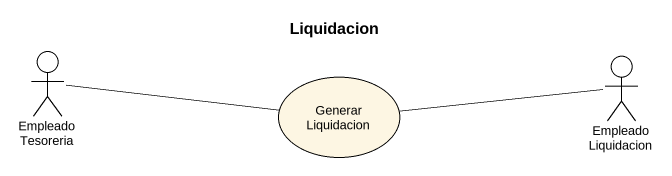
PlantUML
@startuml
title Liquidacion
actor "Empleado Tesoreria" as Empleado_Tesoreria
actor "Empleado Liquidacion" as Empleado_Liquidacion
usecase "Generar Liquidacion" as Generar_Liquidacion
Empleado_Tesoreria -right- Generar_Liquidacion
Generar_Liquidacion -right- Empleado_Liquidacion
@enduml
